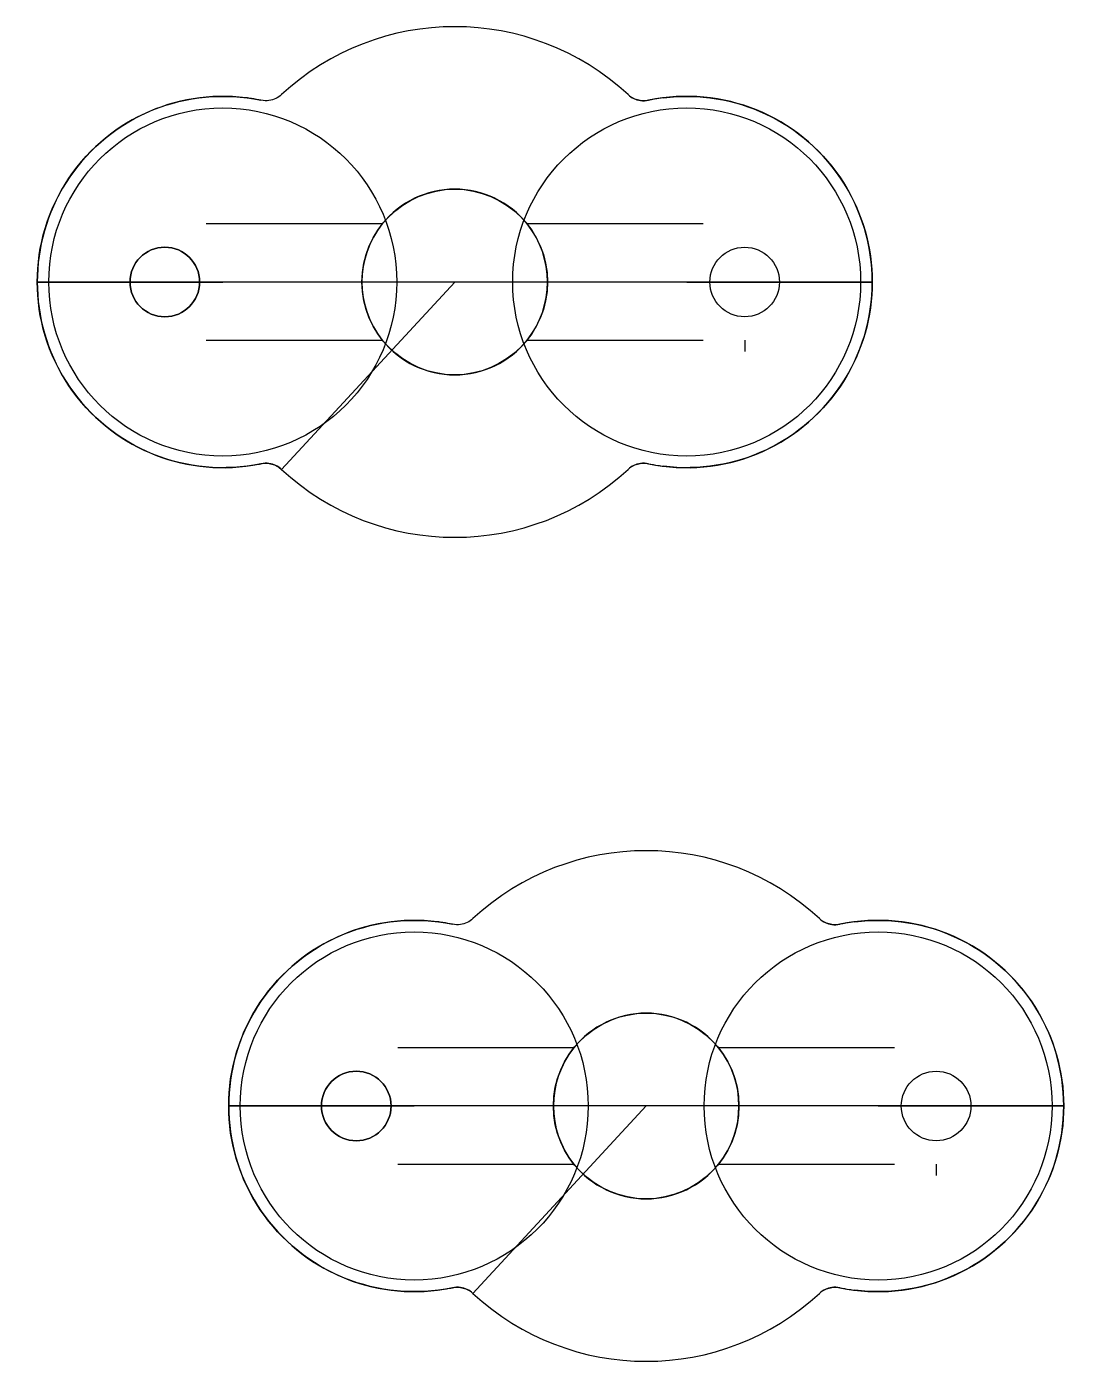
# Model space of a CAD drawing. Header units: millimetres. Extents: x 79.2 to 124.3, y 17 to 74.5.
import ezdxf

# ---------------------------------------------------------------- set-up
doc = ezdxf.new("R2010")
doc.units = ezdxf.units.MM
doc.layers.add('V4', color=4, linetype='Continuous')

msp = doc.modelspace()

# ---------------------------------------------------------------- linework, layer by layer
for p, q in [((89.251, 71.328), (89.251, 71.328, 4.165)), ((89.251, 71.328), (89.251, 71.328, 4.165)), ((90.136, 71.573, 5), (90.136, 71.573)), ((90.136, 71.573, 5), (90.136, 71.573)), ((105.078, 71.573), (105.078, 71.573, 5)), ((105.962, 71.328, 4.165), (105.962, 71.328)), ((94.484, 65.999, 2.5), (86.895, 65.999, 2.5)), ((94.484, 65.999, 2.5), (86.895, 65.999, 2.5)), ((108.319, 65.999, 2.5), (100.729, 65.999, 2.5)), ((108.319, 65.999, 2.5), (100.729, 65.999, 2.5)), ((115.607, 63.499), (79.607, 63.499)), ((79.607, 63.499), (87.607, 63.499)), ((97.607, 63.499), (90.136, 55.425)), ((107.607, 63.499), (115.607, 63.499)), ((86.895, 60.999, 2.5), (94.484, 60.999, 2.5)), ((86.895, 60.999, 2.5), (94.484, 60.999, 2.5)), ((100.729, 60.999, 2.5), (108.319, 60.999, 2.5)), ((100.729, 60.999, 2.5), (108.319, 60.999, 2.5)), ((110.107, 60.999, 2), (110.107, 60.499, 2)), ((89.251, 55.67, 4.165), (89.251, 55.67)), ((89.251, 55.67, 4.165), (89.251, 55.67)), ((90.136, 55.425), (90.136, 55.425, 5)), ((90.136, 55.425), (90.136, 55.425, 5)), ((105.078, 55.425, 5), (105.078, 55.425)), ((105.078, 55.425, 5), (105.078, 55.425)), ((105.962, 55.67), (105.962, 55.67, 4.165)), ((105.962, 55.67), (105.962, 55.67, 4.165))]:
    msp.add_line(p, q)
for centre, radius in [((87.607, 63.499), 7.5), ((107.607, 63.499), 7.5), ((97.607, 63.499), 4), ((97.607, 63.499), 4), ((85.107, 63.499), 1.5), ((85.107, 63.499), 1.5), ((110.107, 63.499), 1.5), ((110.107, 63.499, 2), 1.5), ((110.107, 63.499), 1.5), ((110.107, 63.499, 2), 1.5)]:
    msp.add_circle(centre, radius)
at = {"extrusion": (0, -1.22465e-16, -1)}
msp.add_circle((-85.107, 63.499, -2), 1.5, dxfattribs=at)
msp.add_circle((-85.107, 63.499, -2), 1.5, dxfattribs=at)
for centre, radius, start, end in [((97.607, 63.499), 11, 47.22144, 132.77856), ((97.607, 63.499), 11, 47.22144, 132.77856), ((87.607, 63.499, 4), 8, 82.81924, 277.18076), ((87.607, 63.499, 4), 8, 82.81924, 277.18076), ((107.607, 63.499), 8, 258.13798, 101.86202), ((107.607, 63.499), 8, 258.13798, 101.86202), ((97.607, 63.499, 2.5), 4, 38.68219, 141.31781), ((97.607, 63.499, 2.5), 4, 38.68219, 141.31781), ((97.607, 63.499, 2.5), 4, 141.31781, 218.68219), ((97.607, 63.499, 2.5), 4, 141.31781, 218.68219), ((97.607, 63.499, 2.5), 4, 321.31781, 38.68219), ((97.607, 63.499, 2.5), 4, 321.31781, 38.68219), ((97.607, 63.499, 2.5), 4, 218.68219, 321.31781), ((97.607, 63.499, 2.5), 4, 218.68219, 321.31781), ((97.607, 63.499), 11, 227.22144, 312.77856), ((97.607, 63.499), 11, 227.22144, 312.77856)]:
    msp.add_arc(centre, radius, start, end)
at = {"extrusion": (0, -4.89859e-16, -1)}
msp.add_arc((-87.607, 63.499), 8, 258.13798, 101.86202, dxfattribs=at)
msp.add_arc((-87.607, 63.499), 8, 258.13798, 101.86202, dxfattribs=at)
at = {"extrusion": (2.44934e-15, 2.39065e-15, -1)}
for centre, radius, start, end in [((-105.757, 72.307), 1, 258.13798, 312.77856), ((-105.757, 72.307), 1, 258.13798, 312.77856), ((-107.607, 63.499, -4), 8, 82.81924, 277.18076), ((-89.457, 54.691), 1, 78.13798, 132.77856), ((-89.457, 54.691), 1, 78.13798, 132.77856), ((-105.757, 54.691), 1, 47.22144, 101.86202), ((-105.757, 54.691), 1, 47.22144, 101.86202)]:
    msp.add_arc(centre, radius, start, end, dxfattribs=at)
for points, knots in [([(89.251, 71.328, 4.165), (89.126, 71.355, 4.092), (88.987, 71.381, 4.044), (88.765, 71.415, 4.007), (88.686, 71.426, 4), (88.607, 71.436, 4)], [4.5097739, 4.5097739, 4.5097739, 4.5097739, 4.9498791, 4.9498791, 5.1870176, 5.1870176, 5.1870176, 5.1870176]), ([(89.251, 71.328, 4.165), (89.126, 71.355, 4.092), (88.987, 71.381, 4.044), (88.765, 71.415, 4.007), (88.686, 71.426, 4), (88.607, 71.436, 4)], [4.5097739, 4.5097739, 4.5097739, 4.5097739, 4.9498791, 4.9498791, 5.1870176, 5.1870176, 5.1870176, 5.1870176]), ([(90.136, 71.573, 5), (90.136, 71.573, 5), (90.135, 71.572, 4.999), (90.062, 71.505, 4.895), (89.979, 71.448, 4.791), (89.8, 71.363, 4.594), (89.703, 71.332, 4.499), (89.491, 71.302, 4.32), (89.373, 71.303, 4.234), (89.251, 71.328, 4.165)], [-0.001951, -0.001951, -0.001951, -0.001951, 0, 0, 0.429647, 0.429647, 0.840033, 0.840033, 1.269813, 1.269813, 1.269813, 1.269813]), ([(90.136, 71.573, 5), (90.136, 71.573, 5), (90.135, 71.572, 4.999), (90.062, 71.505, 4.895), (89.979, 71.448, 4.791), (89.8, 71.363, 4.594), (89.703, 71.332, 4.499), (89.491, 71.302, 4.32), (89.373, 71.303, 4.234), (89.251, 71.328, 4.165)], [-0.001951, -0.001951, -0.001951, -0.001951, 0, 0, 0.429647, 0.429647, 0.840033, 0.840033, 1.269813, 1.269813, 1.269813, 1.269813]), ([(105.078, 71.573, 5), (105.078, 71.573, 5), (105.078, 71.572, 4.999), (105.152, 71.505, 4.895), (105.235, 71.448, 4.791), (105.414, 71.363, 4.594), (105.511, 71.332, 4.499), (105.723, 71.302, 4.32), (105.841, 71.303, 4.234), (105.962, 71.328, 4.165)], [-1.264336, -1.264336, -1.264336, -1.264336, -1.262397, -1.262397, -0.835259, -0.835259, -0.42727, -0.42727, 0, 0, 0, 0]), ([(106.607, 71.436, 4), (106.476, 71.42, 4), (106.345, 71.4, 4.018), (106.13, 71.362, 4.082), (106.043, 71.345, 4.118), (105.962, 71.328, 4.165)], [1.7643807, 1.7643807, 1.7643807, 1.7643807, 2.1574749, 2.1574749, 2.4417891, 2.4417891, 2.4417891, 2.4417891]), ([(88.607, 55.562, 4), (88.738, 55.579, 4), (88.869, 55.598, 4.018), (89.084, 55.636, 4.082), (89.17, 55.653, 4.118), (89.251, 55.67, 4.165)], [1.7643807, 1.7643807, 1.7643807, 1.7643807, 2.1574749, 2.1574749, 2.4417891, 2.4417891, 2.4417891, 2.4417891]), ([(88.607, 55.562, 4), (88.738, 55.579, 4), (88.869, 55.598, 4.018), (89.084, 55.636, 4.082), (89.17, 55.653, 4.118), (89.251, 55.67, 4.165)], [1.7643807, 1.7643807, 1.7643807, 1.7643807, 2.1574749, 2.1574749, 2.4417891, 2.4417891, 2.4417891, 2.4417891]), ([(90.136, 55.425, 5), (90.136, 55.426, 5), (90.135, 55.426, 4.999), (90.062, 55.494, 4.895), (89.979, 55.55, 4.791), (89.8, 55.636, 4.594), (89.703, 55.666, 4.499), (89.491, 55.697, 4.32), (89.373, 55.696, 4.234), (89.251, 55.67, 4.165)], [-1.264336, -1.264336, -1.264336, -1.264336, -1.262397, -1.262397, -0.835259, -0.835259, -0.42727, -0.42727, 0, 0, 0, 0]), ([(90.136, 55.425, 5), (90.136, 55.426, 5), (90.135, 55.426, 4.999), (90.062, 55.494, 4.895), (89.979, 55.55, 4.791), (89.8, 55.636, 4.594), (89.703, 55.666, 4.499), (89.491, 55.697, 4.32), (89.373, 55.696, 4.234), (89.251, 55.67, 4.165)], [-1.264336, -1.264336, -1.264336, -1.264336, -1.262397, -1.262397, -0.835259, -0.835259, -0.42727, -0.42727, 0, 0, 0, 0]), ([(105.962, 55.67, 4.165), (105.841, 55.696, 4.234), (105.723, 55.697, 4.32), (105.511, 55.666, 4.499), (105.414, 55.636, 4.594), (105.235, 55.55, 4.791), (105.152, 55.494, 4.895), (105.078, 55.426, 4.999), (105.078, 55.426, 5), (105.078, 55.425, 5)], [-1.269813, -1.269813, -1.269813, -1.269813, -0.840033, -0.840033, -0.429647, -0.429647, 0, 0, 0.001951, 0.001951, 0.001951, 0.001951]), ([(105.962, 55.67, 4.165), (105.841, 55.696, 4.234), (105.723, 55.697, 4.32), (105.511, 55.666, 4.499), (105.414, 55.636, 4.594), (105.235, 55.55, 4.791), (105.152, 55.494, 4.895), (105.078, 55.426, 4.999), (105.078, 55.426, 5), (105.078, 55.425, 5)], [-1.269813, -1.269813, -1.269813, -1.269813, -0.840033, -0.840033, -0.429647, -0.429647, 0, 0, 0.001951, 0.001951, 0.001951, 0.001951]), ([(105.962, 55.67, 4.165), (106.088, 55.644, 4.092), (106.227, 55.618, 4.044), (106.449, 55.583, 4.007), (106.528, 55.572, 4), (106.607, 55.562, 4)], [4.5097739, 4.5097739, 4.5097739, 4.5097739, 4.9498791, 4.9498791, 5.1870176, 5.1870176, 5.1870176, 5.1870176]), ([(105.962, 55.67, 4.165), (106.088, 55.644, 4.092), (106.227, 55.618, 4.044), (106.449, 55.583, 4.007), (106.528, 55.572, 4), (106.607, 55.562, 4)], [4.5097739, 4.5097739, 4.5097739, 4.5097739, 4.9498791, 4.9498791, 5.1870176, 5.1870176, 5.1870176, 5.1870176])]:
    msp.add_open_spline(points, degree=3, knots=knots)
at = {"layer": 'V4'}
for p, q in [((97.506, 35.827), (97.506, 35.827, 4.165)), ((97.506, 35.827), (97.506, 35.827, 4.165)), ((98.39, 36.072, 5), (98.39, 36.072)), ((98.39, 36.072, 5), (98.39, 36.072)), ((113.332, 36.072), (113.332, 36.072, 5)), ((114.217, 35.827, 4.165), (114.217, 35.827)), ((102.739, 30.498, 2.5), (95.149, 30.498, 2.5)), ((102.739, 30.498, 2.5), (95.149, 30.498, 2.5)), ((116.573, 30.498, 2.5), (108.984, 30.498, 2.5)), ((116.573, 30.498, 2.5), (108.984, 30.498, 2.5)), ((123.861, 27.998), (87.861, 27.998)), ((87.861, 27.998), (95.861, 27.998)), ((105.861, 27.998), (98.39, 19.924)), ((115.861, 27.998), (123.861, 27.998)), ((95.149, 25.498, 2.5), (102.739, 25.498, 2.5)), ((95.149, 25.498, 2.5), (102.739, 25.498, 2.5)), ((108.984, 25.498, 2.5), (116.573, 25.498, 2.5)), ((108.984, 25.498, 2.5), (116.573, 25.498, 2.5)), ((118.361, 25.498, 2), (118.361, 24.998, 2)), ((97.506, 20.169, 4.165), (97.506, 20.169)), ((97.506, 20.169, 4.165), (97.506, 20.169)), ((114.217, 20.169), (114.217, 20.169, 4.165)), ((114.217, 20.169), (114.217, 20.169, 4.165)), ((98.39, 19.924), (98.39, 19.924, 5)), ((98.39, 19.924), (98.39, 19.924, 5)), ((113.332, 19.924, 5), (113.332, 19.924)), ((113.332, 19.924, 5), (113.332, 19.924))]:
    msp.add_line(p, q, dxfattribs=at)
for centre, radius in [((95.861, 27.998), 7.5), ((115.861, 27.998), 7.5), ((105.861, 27.998), 4), ((105.861, 27.998), 4), ((93.361, 27.998), 1.5), ((93.361, 27.998), 1.5), ((118.361, 27.998), 1.5), ((118.361, 27.998, 2), 1.5), ((118.361, 27.998), 1.5), ((118.361, 27.998, 2), 1.5)]:
    msp.add_circle(centre, radius, dxfattribs=at)
at = {"layer": 'V4', "extrusion": (0, -1.22465e-16, -1)}
msp.add_circle((-93.361, 27.998, -2), 1.5, dxfattribs=at)
msp.add_circle((-93.361, 27.998, -2), 1.5, dxfattribs=at)
at = {"layer": 'V4'}
for centre, radius, start, end in [((105.861, 27.998), 11, 47.22144, 132.77856), ((105.861, 27.998), 11, 47.22144, 132.77856), ((95.861, 27.998, 4), 8, 82.81924, 277.18076), ((95.861, 27.998, 4), 8, 82.81924, 277.18076), ((115.861, 27.998), 8, 258.13798, 101.86202), ((115.861, 27.998), 8, 258.13798, 101.86202), ((105.861, 27.998, 2.5), 4, 38.68219, 141.31781), ((105.861, 27.998, 2.5), 4, 38.68219, 141.31781), ((105.861, 27.998, 2.5), 4, 141.31781, 218.68219), ((105.861, 27.998, 2.5), 4, 141.31781, 218.68219), ((105.861, 27.998, 2.5), 4, 321.31781, 38.68219), ((105.861, 27.998, 2.5), 4, 321.31781, 38.68219), ((105.861, 27.998, 2.5), 4, 218.68219, 321.31781), ((105.861, 27.998, 2.5), 4, 218.68219, 321.31781), ((105.861, 27.998), 11, 227.22144, 312.77856), ((105.861, 27.998), 11, 227.22144, 312.77856)]:
    msp.add_arc(centre, radius, start, end, dxfattribs=at)
at = {"layer": 'V4', "extrusion": (0, -4.89859e-16, -1)}
msp.add_arc((-95.861, 27.998), 8, 258.13798, 101.86202, dxfattribs=at)
msp.add_arc((-95.861, 27.998), 8, 258.13798, 101.86202, dxfattribs=at)
at = {"layer": 'V4', "extrusion": (2.44934e-15, 2.39065e-15, -1)}
for centre, radius, start, end in [((-115.861, 27.998, -4), 8, 82.81924, 277.18076), ((-114.011, 36.806), 1, 258.13798, 312.77856), ((-114.011, 36.806), 1, 258.13798, 312.77856), ((-97.711, 19.19), 1, 78.13798, 132.77856), ((-97.711, 19.19), 1, 78.13798, 132.77856), ((-114.011, 19.19), 1, 47.22144, 101.86202), ((-114.011, 19.19), 1, 47.22144, 101.86202)]:
    msp.add_arc(centre, radius, start, end, dxfattribs=at)
at = {"layer": 'V4'}
for points, knots in [([(97.506, 35.827, 4.165), (97.38, 35.853, 4.092), (97.241, 35.879, 4.044), (97.019, 35.914, 4.007), (96.94, 35.925, 4), (96.861, 35.935, 4)], [4.5097739, 4.5097739, 4.5097739, 4.5097739, 4.9498791, 4.9498791, 5.1870176, 5.1870176, 5.1870176, 5.1870176]), ([(97.506, 35.827, 4.165), (97.38, 35.853, 4.092), (97.241, 35.879, 4.044), (97.019, 35.914, 4.007), (96.94, 35.925, 4), (96.861, 35.935, 4)], [4.5097739, 4.5097739, 4.5097739, 4.5097739, 4.9498791, 4.9498791, 5.1870176, 5.1870176, 5.1870176, 5.1870176]), ([(98.39, 36.072, 5), (98.39, 36.071, 5), (98.39, 36.071, 4.999), (98.316, 36.004, 4.895), (98.233, 35.947, 4.791), (98.054, 35.861, 4.594), (97.957, 35.831, 4.499), (97.745, 35.8, 4.32), (97.627, 35.802, 4.234), (97.506, 35.827, 4.165)], [-0.001951, -0.001951, -0.001951, -0.001951, 0, 0, 0.429647, 0.429647, 0.840033, 0.840033, 1.269813, 1.269813, 1.269813, 1.269813]), ([(98.39, 36.072, 5), (98.39, 36.071, 5), (98.39, 36.071, 4.999), (98.316, 36.004, 4.895), (98.233, 35.947, 4.791), (98.054, 35.861, 4.594), (97.957, 35.831, 4.499), (97.745, 35.8, 4.32), (97.627, 35.802, 4.234), (97.506, 35.827, 4.165)], [-0.001951, -0.001951, -0.001951, -0.001951, 0, 0, 0.429647, 0.429647, 0.840033, 0.840033, 1.269813, 1.269813, 1.269813, 1.269813]), ([(113.332, 36.072, 5), (113.332, 36.071, 5), (113.333, 36.071, 4.999), (113.406, 36.004, 4.895), (113.489, 35.947, 4.791), (113.669, 35.861, 4.594), (113.765, 35.831, 4.499), (113.977, 35.8, 4.32), (114.095, 35.802, 4.234), (114.217, 35.827, 4.165)], [-1.264336, -1.264336, -1.264336, -1.264336, -1.262397, -1.262397, -0.835259, -0.835259, -0.42727, -0.42727, 0, 0, 0, 0]), ([(114.861, 35.935, 4), (114.73, 35.919, 4), (114.599, 35.899, 4.018), (114.384, 35.861, 4.082), (114.298, 35.844, 4.118), (114.217, 35.827, 4.165)], [1.7643807, 1.7643807, 1.7643807, 1.7643807, 2.1574749, 2.1574749, 2.4417891, 2.4417891, 2.4417891, 2.4417891]), ([(96.861, 20.061, 4), (96.992, 20.077, 4), (97.123, 20.097, 4.018), (97.338, 20.135, 4.082), (97.425, 20.152, 4.118), (97.506, 20.169, 4.165)], [1.7643807, 1.7643807, 1.7643807, 1.7643807, 2.1574749, 2.1574749, 2.4417891, 2.4417891, 2.4417891, 2.4417891]), ([(96.861, 20.061, 4), (96.992, 20.077, 4), (97.123, 20.097, 4.018), (97.338, 20.135, 4.082), (97.425, 20.152, 4.118), (97.506, 20.169, 4.165)], [1.7643807, 1.7643807, 1.7643807, 1.7643807, 2.1574749, 2.1574749, 2.4417891, 2.4417891, 2.4417891, 2.4417891]), ([(98.39, 19.924, 5), (98.39, 19.924, 5), (98.39, 19.925, 4.999), (98.316, 19.992, 4.895), (98.233, 20.049, 4.791), (98.054, 20.135, 4.594), (97.957, 20.165, 4.499), (97.745, 20.196, 4.32), (97.627, 20.194, 4.234), (97.506, 20.169, 4.165)], [-1.264336, -1.264336, -1.264336, -1.264336, -1.262397, -1.262397, -0.835259, -0.835259, -0.42727, -0.42727, 0, 0, 0, 0]), ([(98.39, 19.924, 5), (98.39, 19.924, 5), (98.39, 19.925, 4.999), (98.316, 19.992, 4.895), (98.233, 20.049, 4.791), (98.054, 20.135, 4.594), (97.957, 20.165, 4.499), (97.745, 20.196, 4.32), (97.627, 20.194, 4.234), (97.506, 20.169, 4.165)], [-1.264336, -1.264336, -1.264336, -1.264336, -1.262397, -1.262397, -0.835259, -0.835259, -0.42727, -0.42727, 0, 0, 0, 0]), ([(114.217, 20.169, 4.165), (114.095, 20.194, 4.234), (113.977, 20.196, 4.32), (113.765, 20.165, 4.499), (113.669, 20.135, 4.594), (113.489, 20.049, 4.791), (113.406, 19.992, 4.895), (113.333, 19.925, 4.999), (113.332, 19.924, 5), (113.332, 19.924, 5)], [-1.269813, -1.269813, -1.269813, -1.269813, -0.840033, -0.840033, -0.429647, -0.429647, 0, 0, 0.001951, 0.001951, 0.001951, 0.001951]), ([(114.217, 20.169, 4.165), (114.095, 20.194, 4.234), (113.977, 20.196, 4.32), (113.765, 20.165, 4.499), (113.669, 20.135, 4.594), (113.489, 20.049, 4.791), (113.406, 19.992, 4.895), (113.333, 19.925, 4.999), (113.332, 19.924, 5), (113.332, 19.924, 5)], [-1.269813, -1.269813, -1.269813, -1.269813, -0.840033, -0.840033, -0.429647, -0.429647, 0, 0, 0.001951, 0.001951, 0.001951, 0.001951]), ([(114.217, 20.169, 4.165), (114.342, 20.142, 4.092), (114.481, 20.116, 4.044), (114.703, 20.082, 4.007), (114.782, 20.071, 4), (114.861, 20.061, 4)], [4.5097739, 4.5097739, 4.5097739, 4.5097739, 4.9498791, 4.9498791, 5.1870176, 5.1870176, 5.1870176, 5.1870176]), ([(114.217, 20.169, 4.165), (114.342, 20.142, 4.092), (114.481, 20.116, 4.044), (114.703, 20.082, 4.007), (114.782, 20.071, 4), (114.861, 20.061, 4)], [4.5097739, 4.5097739, 4.5097739, 4.5097739, 4.9498791, 4.9498791, 5.1870176, 5.1870176, 5.1870176, 5.1870176])]:
    msp.add_open_spline(points, degree=3, knots=knots, dxfattribs=at)

doc.saveas('drawing.dxf')
